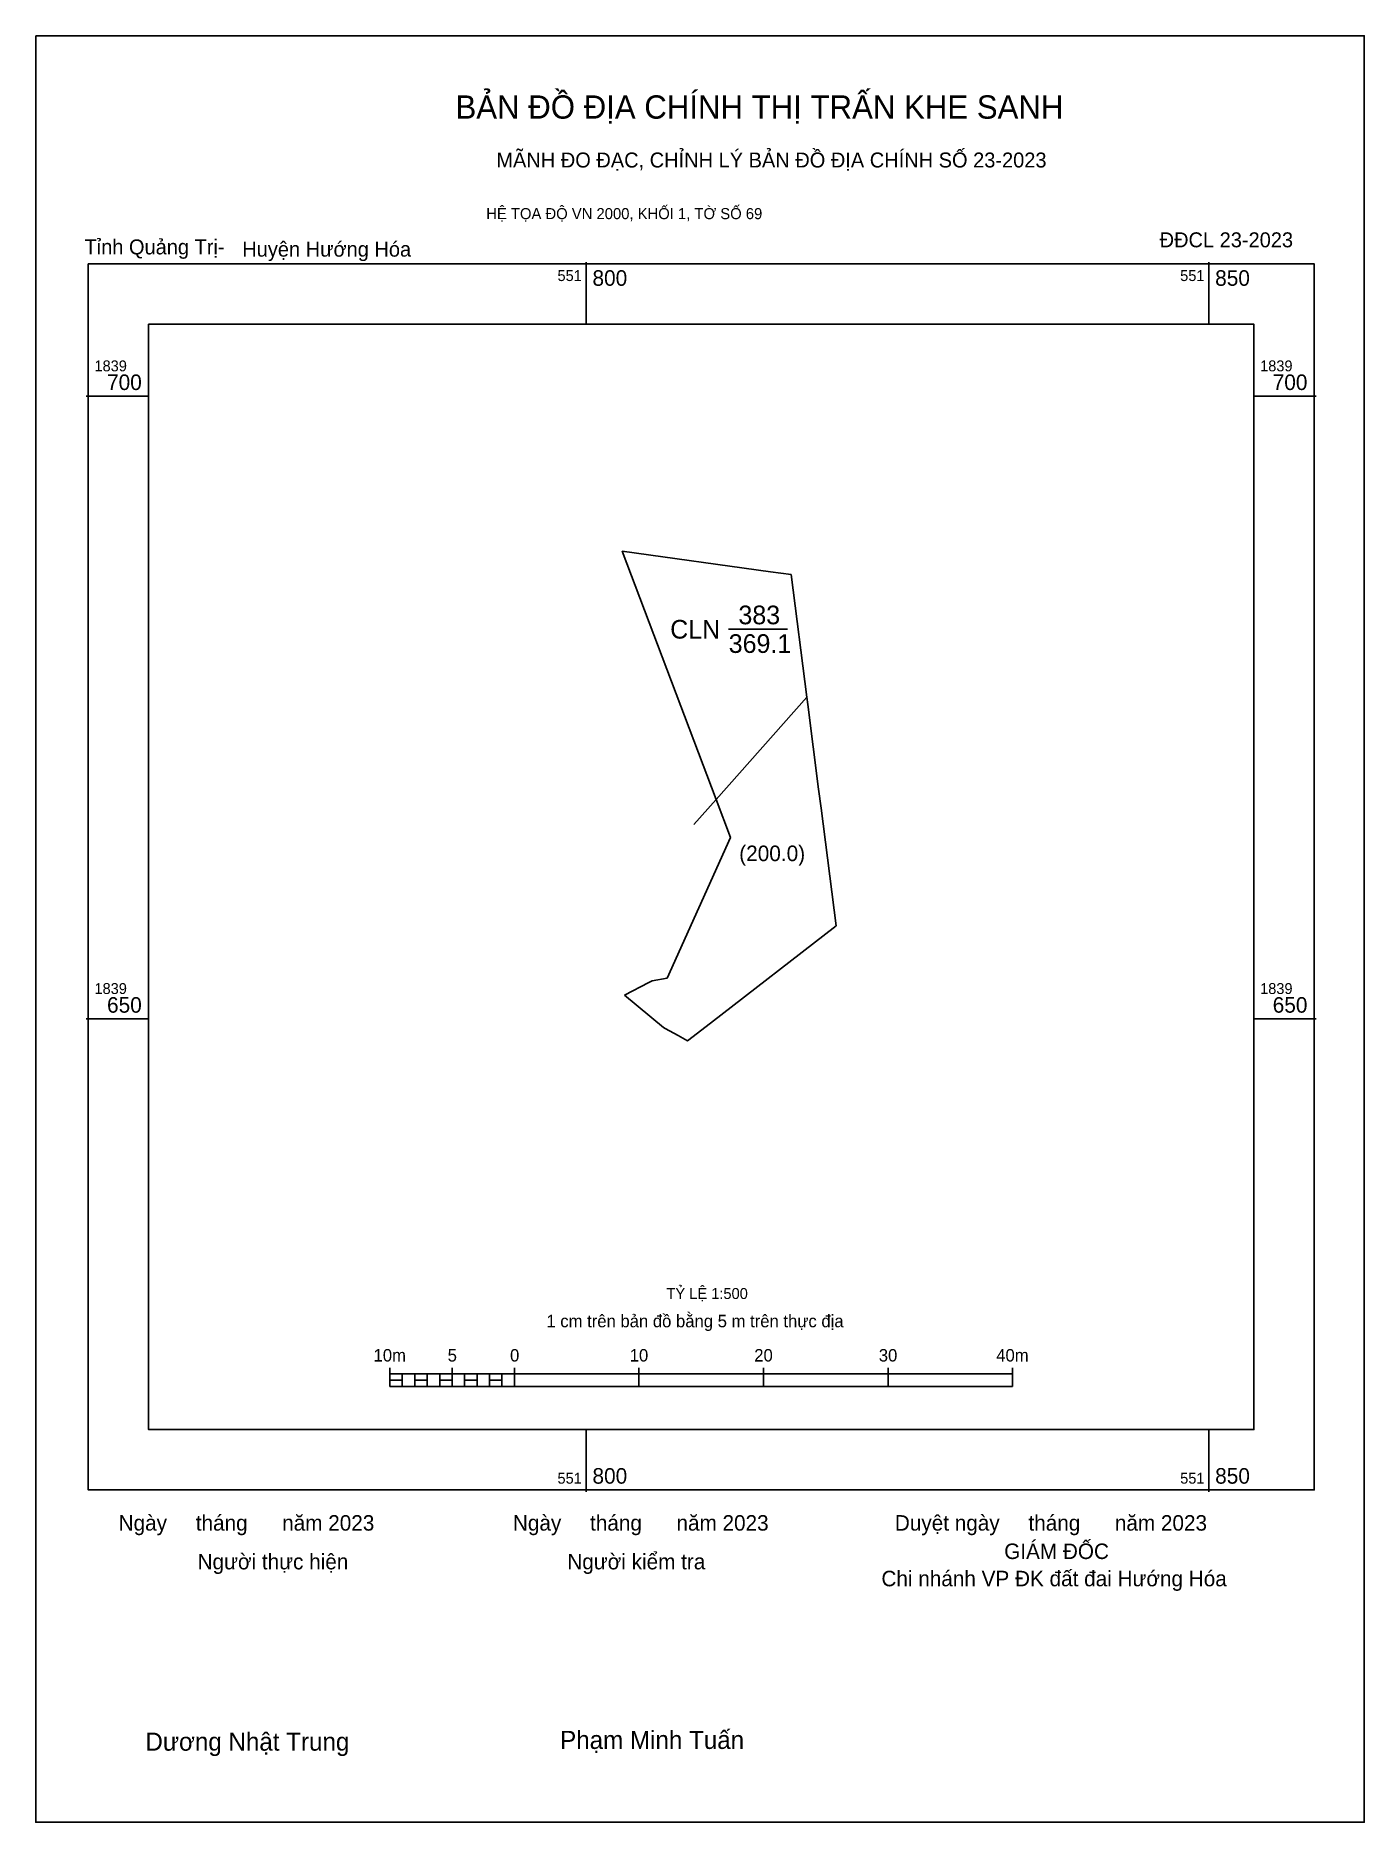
# Model space of a CAD drawing. Extents: x 551756 to 551862, y 1839585 to 1839729.
import ezdxf

# ---------------------------------------------------------------- set-up
doc = ezdxf.new("R2010")
doc.units = 0
for name, color, linetype in [('Level 10', 7, 'Continuous'), ('Level 13', 7, 'Continuous'), ('Level 15', 7, 'Continuous'), ('Level 50', 7, 'Continuous'), ('Level 6', 7, 'Continuous'), ('Level 62', 7, 'Continuous'), ('Level 63', 7, 'Continuous'), ('Level 9', 7, 'Continuous')]:
    doc.layers.add(name, color=color, linetype=linetype)

msp = doc.modelspace()

# ---------------------------------------------------------------- linework, layer by layer
at = {"layer": 'Level 10'}
msp.add_line((551811.43, 1839681.29), (551816.15, 1839681.29), dxfattribs=at)
msp.add_lwpolyline([(551803.07, 1839651.91), (551805.03, 1839652.92), (551805.3, 1839653.06), (551806.49, 1839653.26), (551811.58, 1839664.57), (551810.43, 1839667.61), (551802.89, 1839687.56), (551814.8, 1839685.91), (551816.45, 1839685.68), (551817.72, 1839675.84), (551817.79, 1839675.26), (551818.66, 1839668.46), (551818.86, 1839666.92), (551820.07, 1839657.48), (551809.97, 1839649.67), (551808.13, 1839648.25), (551807.38, 1839648.66), (551806.34, 1839649.23), (551806.19, 1839649.31)], close=True, dxfattribs=at)
at = {"layer": 'Level 15'}
msp.add_lwpolyline([(551755.79, 1839728.95), (551862.47, 1839728.95), (551862.47, 1839585.49), (551755.79, 1839585.49)], close=True, dxfattribs=at)
at = {"layer": 'Level 50'}
msp.add_lwpolyline([(551808.65, 1839665.6), (551810.43, 1839667.61), (551817.72, 1839675.84)], dxfattribs=at)
at = {"layer": 'Level 62'}
msp.add_lwpolyline([(551764.85, 1839705.78), (551853.61, 1839705.78), (551853.61, 1839617.02), (551764.85, 1839617.02)], close=True, dxfattribs=at)
at = {"layer": 'Level 63'}
for p, q in [((551800, 1839710.78), (551800, 1839705.78)), ((551850, 1839710.78), (551850, 1839705.78)), ((551759.85, 1839700), (551764.85, 1839700)), ((551853.61, 1839700), (551858.61, 1839700)), ((551759.85, 1839650), (551764.85, 1839650)), ((551853.61, 1839650), (551858.61, 1839650)), ((551784.23, 1839621.99), (551784.23, 1839620.49)), ((551784.23, 1839621.49), (551834.23, 1839621.49)), ((551785.23, 1839621.49), (551785.23, 1839620.49)), ((551786.23, 1839621.49), (551786.23, 1839620.49)), ((551787.23, 1839621.49), (551787.23, 1839620.49)), ((551788.23, 1839621.49), (551788.23, 1839620.49)), ((551789.23, 1839621.99), (551789.23, 1839620.49)), ((551789.23, 1839621.49), (551789.23, 1839620.49)), ((551790.23, 1839621.49), (551790.23, 1839620.49)), ((551791.23, 1839621.49), (551791.23, 1839620.49)), ((551792.23, 1839621.49), (551792.23, 1839620.49)), ((551793.23, 1839621.49), (551793.23, 1839620.49)), ((551794.23, 1839621.99), (551794.23, 1839620.49)), ((551794.23, 1839621.49), (551794.23, 1839620.49)), ((551804.23, 1839621.99), (551804.23, 1839620.49)), ((551814.23, 1839621.99), (551814.23, 1839620.49)), ((551824.23, 1839621.99), (551824.23, 1839620.49)), ((551834.23, 1839621.99), (551834.23, 1839620.49)), ((551784.23, 1839620.49), (551834.23, 1839620.49)), ((551800, 1839617.02), (551800, 1839612.02)), ((551850, 1839617.02), (551850, 1839612.02))]:
    msp.add_line(p, q, dxfattribs=at)
for points in [[(551760.01, 1839710.62), (551858.45, 1839710.62), (551858.45, 1839612.18), (551760.01, 1839612.18)], [(551784.23, 1839620.99), (551785.23, 1839620.99), (551785.23, 1839620.49), (551784.23, 1839620.49)], [(551784.23, 1839620.99), (551785.23, 1839620.99), (551785.23, 1839620.49), (551784.23, 1839620.49)], [(551786.23, 1839620.99), (551787.23, 1839620.99), (551787.23, 1839620.49), (551786.23, 1839620.49)], [(551788.23, 1839620.99), (551789.23, 1839620.99), (551789.23, 1839620.49), (551788.23, 1839620.49)], [(551790.23, 1839620.99), (551791.23, 1839620.99), (551791.23, 1839620.49), (551790.23, 1839620.49)], [(551792.23, 1839620.99), (551793.23, 1839620.99), (551793.23, 1839620.49), (551792.23, 1839620.49)]]:
    msp.add_lwpolyline(points, close=True, dxfattribs=at)

# ---------------------------------------------------------------- texts
at = {"layer": 'Level 13'}
for s, p in [('383', (551812.22, 1839681.69)), ('CLN', (551806.74, 1839680.54)), ('369.1', (551811.44, 1839679.39))]:
    msp.add_text(s, height=1.5, dxfattribs=at).set_placement(p)
at = {"layer": 'Level 6'}
msp.add_text('TỶ LỆ 1:500', height=0.879, dxfattribs=at).set_placement((551806.44, 1839627.51))
at = {"layer": 'Level 63'}
for s, height, p in [('BẢN ĐỒ ĐỊA CHÍNH THỊ TRẤN KHE SANH', 1.8718, (551789.5, 1839722.29)), ('MÃNH ĐO ĐẠC, CHỈNH LÝ BẢN ĐỒ ĐỊA CHÍNH SỐ 23-2023', 1.2011, (551792.78, 1839718.37)), ('HỆ TỌA ĐỘ VN 2000, KHỐI 1, TỜ SỐ 69', 0.8891, (551791.97, 1839714.22)), ('551', 0.875, (551797.69, 1839709.25)), ('800', 1.25, (551800.5, 1839708.87)), ('551', 0.875, (551847.69, 1839709.25)), ('850', 1.25, (551850.5, 1839708.87)), ('1839', 0.875, (551760.51, 1839702)), ('700', 1.25, (551761.52, 1839700.5)), ('1839', 0.875, (551854.11, 1839702)), ('700', 1.25, (551855.12, 1839700.5)), ('1839', 0.875, (551760.51, 1839652)), ('1839', 0.875, (551854.11, 1839652)), ('650', 1.25, (551761.52, 1839650.5)), ('650', 1.25, (551855.12, 1839650.5)), ('1 cm trên bản đồ bằng 5 m trên thực địa', 1, (551796.8, 1839625.24)), ('10m', 1, (551782.92, 1839622.49)), ('5', 1, (551788.87, 1839622.49)), ('0', 1, (551793.88, 1839622.49)), ('10', 1, (551803.49, 1839622.49)), ('20', 1, (551813.49, 1839622.49)), ('30', 1, (551823.49, 1839622.49)), ('40m', 1, (551832.92, 1839622.49)), ('551', 0.875, (551797.69, 1839612.68)), ('800', 1.25, (551800.5, 1839612.68)), ('551', 0.875, (551847.69, 1839612.68)), ('850', 1.25, (551850.5, 1839612.68)), ('Ngày     tháng      năm 2023', 1.2442, (551762.45, 1839608.91)), ('Ngày     tháng      năm 2023', 1.2442, (551794.11, 1839608.91)), ('Duyệt ngày     tháng      năm 2023', 1.2442, (551824.78, 1839608.91)), ('Người thực hiện', 1.2442, (551768.79, 1839605.8)), ('Người kiểm tra', 1.2442, (551798.48, 1839605.8)), ('GIÁM ĐỐC', 1.244, (551833.56, 1839606.63)), ('Chi nhánh VP ĐK đất đai Hướng Hóa', 1.2442, (551823.7, 1839604.44)), ('Dương Nhật Trung', 1.4512, (551764.6, 1839591.24)), ('Phạm Minh Tuấn', 1.4512, (551797.9, 1839591.38))]:
    msp.add_text(s, height=height, dxfattribs=at).set_placement(p)
at = {"layer": 'Level 9'}
for s, height, p in [('ĐĐCL 23-2023', 1.2011, (551846.04, 1839711.96)), ('Tỉnh Quảng Trị-', 1.2011, (551759.71, 1839711.39)), ('Huyện Hướng Hóa', 1.2011, (551772.38, 1839711.21)), ('(200.0)', 1.25, (551812.28, 1839662.67))]:
    msp.add_text(s, height=height, dxfattribs=at).set_placement(p)

doc.saveas('drawing.dxf')
